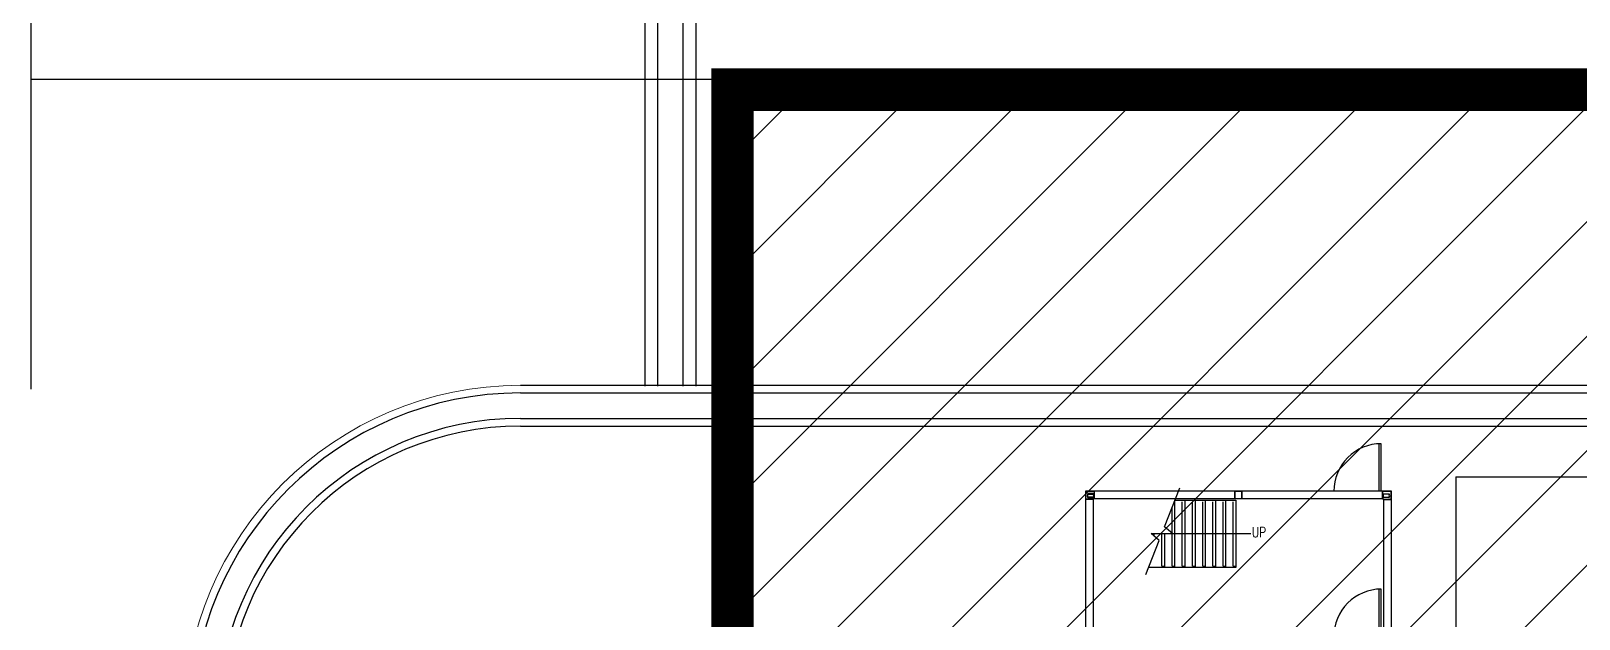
# Model space of a CAD drawing. Header units: millimetres. Extents: x -300 to 383236, y -195106 to -144646.
# Drawn here: x 216613 to 218434, y -148888 to -148197 of the extents above; entities that cross this region are included whole.
import ezdxf

# ---------------------------------------------------------------- set-up
doc = ezdxf.new("R2010")
doc.units = ezdxf.units.MM
doc.header["$LTSCALE"] = 60
doc.linetypes.add('CENTER', pattern=[2, 1.25, -0.25, 0.25, -0.25])
for name, color, linetype in [('BACK', 8, 'Continuous'), ('C_CEN', 1, 'CENTER'), ('THERMAL INSULATED', 3, 'Continuous')]:
    doc.layers.add(name, color=color, linetype=linetype)
doc.layers.add('DITCH', color=7, linetype='Continuous', lineweight=0)
doc.layers.add('ROAD', color=4, linetype='Continuous', lineweight=0)
doc.styles.get("Standard").update_dxf_attribs({"font": 'romans.shx', "width": 0.75, "bigfont": 'whgtxt.shx'})

# ---------------------------------------------------------------- blocks, each defined once
blk = doc.blocks.new('KEY PLAN_NEW')
at = {"color": 253}
for p, q in [((-2548.66, -1011.94, 46), (-2548.66, -993.36, 46)), ((-2605.36, -1011.94, 46), (-2605.36, -1014.94, 46)), ((-2605.36, -1011.94, 46), (-2602.36, -1011.94, 46)), ((-2602.48, -1012.06, 46), (-2605.24, -1012.06, 46)), ((-2602.48, -1012.06, 46), (-2605.24, -1012.06, 46)), ((-2605.24, -1012.06, 46), (-2605.24, -1014.82, 46)), ((-2602.48, -1014.82, 46), (-2602.48, -1012.06, 46)), ((-2602.36, -1014.94, 46), (-2602.36, -1011.94, 46)), ((-2660.86, -1015.18, 46), (-2660.86, -1014.94, 46)), ((-2660.3, -1014.94, 46), (-2660.86, -1014.94, 46)), ((-2660.86, -1015.18, 46), (-2660.86, -1068.7, 46)), ((-2547.42, -1014.94, 46), (-2660.3, -1014.94, 46)), ((-2629.86, -1041.3, 46), (-2629.86, -1018.38, 46)), ((-2628.86, -1015.82, 46), (-2628.86, -1041.94, 46)), ((-2628.73, -1015.49, 46), (-2604.86, -1015.49, 46)), ((-2625.86, -1041.3, 46), (-2625.86, -1016.09, 46)), ((-2624.86, -1015.49, 46), (-2624.86, -1041.94, 46)), ((-2621.86, -1041.3, 46), (-2621.86, -1016.09, 46)), ((-2620.86, -1015.49, 46), (-2620.86, -1041.94, 46)), ((-2617.86, -1041.3, 46), (-2617.86, -1016.09, 46)), ((-2616.86, -1015.49, 46), (-2616.86, -1041.94, 46)), ((-2613.86, -1041.3, 46), (-2613.86, -1016.09, 46)), ((-2612.86, -1015.49, 46), (-2612.86, -1041.94, 46)), ((-2609.86, -1041.3, 46), (-2609.86, -1016.09, 46)), ((-2608.86, -1015.49, 46), (-2608.86, -1041.94, 46)), ((-2605.86, -1041.3, 46), (-2605.86, -1016.09, 46)), ((-2602.36, -1014.94, 46), (-2605.36, -1014.94, 46)), ((-2605.24, -1014.82, 46), (-2602.48, -1014.82, 46)), ((-2604.86, -1015.49, 46), (-2604.86, -1036.87, 46)), ((-2604.86, -1015.49, 46), (-2604.86, -1041.94, 46)), ((-2547.42, -1014.94, 46), (-2546.86, -1014.94, 46)), ((-2546.86, -1015.18, 46), (-2546.86, -1014.94, 46)), ((-2546.86, -1068.7, 46), (-2546.86, -1015.18, 46)), ((-2638.07, -1028.56, 46), (-2599.04, -1028.56, 46)), ((-2633.86, -1041.3, 46), (-2633.86, -1028.56, 46)), ((-2632.86, -1028.56, 46), (-2632.86, -1041.94, 46)), ((-2604.86, -1041.94, 46), (-2639.09, -1041.94, 46)), ((-2633.86, -1041.3, 46), (-2632.86, -1041.3, 46)), ((-2633.86, -1041.3, 46), (-2632.86, -1041.3, 46)), ((-2629.86, -1041.3, 46), (-2628.86, -1041.3, 46)), ((-2629.86, -1041.3, 46), (-2628.86, -1041.3, 46)), ((-2625.86, -1041.3, 46), (-2624.86, -1041.3, 46)), ((-2625.86, -1041.3, 46), (-2624.86, -1041.3, 46)), ((-2621.86, -1041.3, 46), (-2620.86, -1041.3, 46)), ((-2621.86, -1041.3, 46), (-2620.86, -1041.3, 46)), ((-2617.86, -1041.3, 46), (-2616.86, -1041.3, 46)), ((-2617.86, -1041.3, 46), (-2616.86, -1041.3, 46)), ((-2613.86, -1041.3, 46), (-2612.86, -1041.3, 46)), ((-2613.86, -1041.3, 46), (-2612.86, -1041.3, 46)), ((-2609.86, -1041.3, 46), (-2608.86, -1041.3, 46)), ((-2609.86, -1041.3, 46), (-2608.86, -1041.3, 46)), ((-2605.86, -1041.3, 46), (-2604.86, -1041.3, 46)), ((-2605.86, -1041.3, 46), (-2604.86, -1041.3, 46)), ((-2548.66, -1068.94, 46), (-2548.66, -1050.36, 46))]:
    blk.add_line(p, q, dxfattribs=at)
at = {"color": 253, "linetype": 'Continuous'}
for p, q in [((-2663.74, -1012.35, 46), (-2663.86, -1012.35, 46)), ((-2663.74, -1012.06, 46), (-2663.74, -1012.06, 46)), ((-2663.74, -1012.06, 46), (-2663.74, -1012.06, 46)), ((-2663.74, -1015.06, 46), (-2663.74, -1012.35, 46)), ((-2663.45, -1012.06, 46), (-2663.45, -1011.94, 46)), ((-2663.45, -1012.06, 46), (-2660.42, -1012.06, 46)), ((-2660.7, -1012.97, 46), (-2662.96, -1012.97, 46)), ((-2662.9, -1013.09, 46), (-2660.77, -1013.09, 46)), ((-2660.42, -1012.06, 46), (-2660.42, -1011.94, 46)), ((-2660.3, -1012.06, 46), (-2660.42, -1012.06, 46)), ((-2660.42, -1012.06, 46), (-2660.42, -1014.94, 46)), ((-2660.3, -1014.94, 46), (-2660.3, -1011.94, 46)), ((-2547.42, -1014.94, 46), (-2547.42, -1011.94, 46)), ((-2547.42, -1012.06, 46), (-2547.3, -1012.06, 46)), ((-2547.3, -1012.06, 46), (-2547.3, -1011.94, 46)), ((-2547.3, -1012.06, 46), (-2547.3, -1014.94, 46)), ((-2544.27, -1012.06, 46), (-2547.3, -1012.06, 46)), ((-2547.02, -1012.97, 46), (-2544.76, -1012.97, 46)), ((-2544.83, -1013.09, 46), (-2546.96, -1013.09, 46)), ((-2544.27, -1012.06, 46), (-2544.27, -1011.94, 46)), ((-2543.98, -1012.06, 46), (-2543.98, -1012.06, 46)), ((-2543.98, -1012.06, 46), (-2543.98, -1012.06, 46)), ((-2543.98, -1012.35, 46), (-2543.86, -1012.35, 46)), ((-2543.98, -1015.06, 46), (-2543.98, -1012.35, 46)), ((-2663.86, -1015.06, 46), (-2663.74, -1015.06, 46)), ((-2660.86, -1015.18, 46), (-2663.86, -1015.18, 46)), ((-2663.74, -1015.18, 46), (-2663.74, -1015.06, 46)), ((-2660.86, -1015.06, 46), (-2663.74, -1015.06, 46)), ((-2662.96, -1014.48, 46), (-2660.7, -1014.48, 46)), ((-2660.77, -1014.36, 46), (-2662.9, -1014.36, 46)), ((-2544.76, -1014.48, 46), (-2547.02, -1014.48, 46)), ((-2546.96, -1014.36, 46), (-2544.83, -1014.36, 46)), ((-2546.86, -1015.06, 46), (-2543.98, -1015.06, 46)), ((-2546.86, -1015.18, 46), (-2543.86, -1015.18, 46)), ((-2543.86, -1015.06, 46), (-2543.98, -1015.06, 46)), ((-2543.98, -1015.18, 46), (-2543.98, -1015.06, 46))]:
    blk.add_line(p, q, dxfattribs=at)
at = {"color": 253, "elevation": 46}
for points, format in [([(-2547.86, -1011.94), (-2547.86, -993.34, 0.414214), (-2566.46, -1011.94, 0.414214)], "xyb"), ([(-2629.65, -1028.56, 0, 2, 0), (-2623.65, -1028.56, 0, 0, 0), (-2626.48, -1028.56, 0, 0, 0)], "xyseb"), ([(-2547.86, -1068.94), (-2547.86, -1050.34, 0.414214), (-2566.46, -1068.94, 0.414214)], "xyb")]:
    blk.add_lwpolyline(points, format=format, dxfattribs=at)
for points in [[(-2543.86, -1071.94), (-2543.86, -1011.94), (-2663.86, -1011.94), (-2663.86, -1071.94)], [(-2640.15, -1044.64), (-2634.91, -1031.27), (-2638.07, -1028.56), (-2629.65, -1028.56), (-2632.81, -1025.9), (-2626.83, -1010.64)], [(-2636.86, -1029.6), (-2636.86, -1028.56)]]:
    blk.add_lwpolyline(points, dxfattribs=at)
at = {"color": 253, "linetype": 'Continuous'}
for centre, radius, start, end in [((-2663.45, -1012.35, 46), 0.41, 90, 180), ((-2663.45, -1012.35, 46), 0.29, 90, 180), ((-2661.83, -1013.72, 46), 1.36, 146.27916, 213.72084), ((-2661.83, -1013.72, 46), 1.24, 149.1964, 210.8036), ((-2661.83, -1013.72, 46), 1.24, 329.1964, 30.8036), ((-2661.83, -1013.72, 46), 1.36, 326.27916, 33.72084), ((-2660.42, -1012.06, 46), 0.12, 0, 90), ((-2547.3, -1012.06, 46), 0.12, 90, 180), ((-2545.89, -1013.72, 46), 1.36, 146.27916, 213.72084), ((-2545.89, -1013.72, 46), 1.24, 149.1964, 210.8036), ((-2545.89, -1013.72, 46), 1.24, 329.1964, 30.8036), ((-2545.89, -1013.72, 46), 1.36, 326.27916, 33.72084), ((-2544.27, -1012.35, 46), 0.41, 0, 90), ((-2544.27, -1012.35, 46), 0.29, 0, 90), ((-2663.74, -1015.06, 46), 0.12, 180, 270), ((-2543.98, -1015.06, 46), 0.12, 270, 0)]:
    blk.add_arc(centre, radius, start, end, dxfattribs=at)
for points, knots in [([(-2662.96, -1012.97, 46), (-2662.96, -1012.97, 46), (-2662.96, -1012.97, 46), (-2662.96, -1012.97, 46), (-2662.96, -1012.97, 46), (-2662.96, -1012.97, 46), (-2662.96, -1012.98, 46), (-2662.96, -1012.98, 46), (-2662.95, -1012.98, 46), (-2662.95, -1012.99, 46), (-2662.95, -1012.99, 46), (-2662.95, -1013, 46), (-2662.94, -1013, 46), (-2662.94, -1013.01, 46), (-2662.94, -1013.01, 46), (-2662.94, -1013.01, 46), (-2662.94, -1013.01, 46), (-2662.94, -1013.01, 46), (-2662.94, -1013.02, 46), (-2662.94, -1013.02, 46), (-2662.93, -1013.03, 46), (-2662.93, -1013.03, 46), (-2662.93, -1013.04, 46), (-2662.92, -1013.04, 46), (-2662.92, -1013.04, 46), (-2662.92, -1013.04, 46), (-2662.92, -1013.04, 46), (-2662.92, -1013.05, 46), (-2662.92, -1013.05, 46), (-2662.92, -1013.05, 46), (-2662.92, -1013.05, 46), (-2662.92, -1013.06, 46), (-2662.91, -1013.06, 46), (-2662.91, -1013.06, 46), (-2662.91, -1013.07, 46), (-2662.91, -1013.07, 46), (-2662.91, -1013.07, 46), (-2662.91, -1013.07, 46), (-2662.91, -1013.07, 46), (-2662.91, -1013.07, 46), (-2662.9, -1013.07, 46), (-2662.9, -1013.08, 46), (-2662.9, -1013.08, 46), (-2662.9, -1013.08, 46), (-2662.9, -1013.08, 46), (-2662.9, -1013.08, 46), (-2662.9, -1013.08, 46), (-2662.9, -1013.08, 46), (-2662.9, -1013.09, 46), (-2662.9, -1013.09, 46), (-2662.9, -1013.09, 46), (-2662.9, -1013.09, 46), (-2662.9, -1013.09, 46), (-2662.9, -1013.09, 46)], [0, 0, 0, 0, 0.00782, 0.00782, 0.015639, 0.031279, 0.031279, 0.062557, 0.062557, 0.125114, 0.125114, 0.187671, 0.187671, 0.21895, 0.21895, 0.234589, 0.234589, 0.250228, 0.250228, 0.312785, 0.312785, 0.375342, 0.375342, 0.437899, 0.437899, 0.453538, 0.453538, 0.469178, 0.469178, 0.500456, 0.500456, 0.563013, 0.563013, 0.62557, 0.62557, 0.641209, 0.641209, 0.656849, 0.656849, 0.688127, 0.688127, 0.750684, 0.750684, 0.813241, 0.813241, 0.828881, 0.828881, 0.84452, 0.84452, 0.875798, 0.875798, 0.938355, 1, 1, 1, 1]), ([(-2660.7, -1012.97, 46), (-2660.7, -1012.97, 46), (-2660.7, -1012.97, 46), (-2660.7, -1012.97, 46), (-2660.7, -1012.97, 46), (-2660.7, -1012.97, 46), (-2660.7, -1012.98, 46), (-2660.71, -1012.98, 46), (-2660.71, -1012.98, 46), (-2660.71, -1012.99, 46), (-2660.71, -1012.99, 46), (-2660.72, -1013, 46), (-2660.72, -1013, 46), (-2660.72, -1013.01, 46), (-2660.72, -1013.01, 46), (-2660.72, -1013.01, 46), (-2660.72, -1013.01, 46), (-2660.72, -1013.01, 46), (-2660.73, -1013.02, 46), (-2660.73, -1013.02, 46), (-2660.73, -1013.03, 46), (-2660.73, -1013.03, 46), (-2660.74, -1013.04, 46), (-2660.74, -1013.04, 46), (-2660.74, -1013.04, 46), (-2660.74, -1013.04, 46), (-2660.74, -1013.04, 46), (-2660.74, -1013.05, 46), (-2660.74, -1013.05, 46), (-2660.74, -1013.05, 46), (-2660.75, -1013.05, 46), (-2660.75, -1013.06, 46), (-2660.75, -1013.06, 46), (-2660.75, -1013.06, 46), (-2660.75, -1013.07, 46), (-2660.75, -1013.07, 46), (-2660.76, -1013.07, 46), (-2660.76, -1013.07, 46), (-2660.76, -1013.07, 46), (-2660.76, -1013.07, 46), (-2660.76, -1013.07, 46), (-2660.76, -1013.08, 46), (-2660.76, -1013.08, 46), (-2660.76, -1013.08, 46), (-2660.76, -1013.08, 46), (-2660.76, -1013.08, 46), (-2660.76, -1013.08, 46), (-2660.76, -1013.08, 46), (-2660.76, -1013.09, 46), (-2660.76, -1013.09, 46), (-2660.77, -1013.09, 46), (-2660.77, -1013.09, 46), (-2660.77, -1013.09, 46), (-2660.77, -1013.09, 46)], [0, 0, 0, 0, 0.00782, 0.00782, 0.015639, 0.031279, 0.031279, 0.062557, 0.062557, 0.125114, 0.125114, 0.187671, 0.187671, 0.21895, 0.21895, 0.234589, 0.234589, 0.250228, 0.250228, 0.312785, 0.312785, 0.375342, 0.375342, 0.437899, 0.437899, 0.453538, 0.453538, 0.469178, 0.469178, 0.500456, 0.500456, 0.563013, 0.563013, 0.62557, 0.62557, 0.641209, 0.641209, 0.656849, 0.656849, 0.688127, 0.688127, 0.750684, 0.750684, 0.813241, 0.813241, 0.828881, 0.828881, 0.84452, 0.84452, 0.875798, 0.875798, 0.938355, 1, 1, 1, 1]), ([(-2547.02, -1012.97, 46), (-2547.02, -1012.97, 46), (-2547.02, -1012.97, 46), (-2547.02, -1012.97, 46), (-2547.02, -1012.97, 46), (-2547.02, -1012.97, 46), (-2547.02, -1012.98, 46), (-2547.02, -1012.98, 46), (-2547.02, -1012.98, 46), (-2547.01, -1012.99, 46), (-2547.01, -1012.99, 46), (-2547.01, -1013, 46), (-2547, -1013, 46), (-2547, -1013.01, 46), (-2547, -1013.01, 46), (-2547, -1013.01, 46), (-2547, -1013.01, 46), (-2547, -1013.01, 46), (-2547, -1013.02, 46), (-2547, -1013.02, 46), (-2546.99, -1013.03, 46), (-2546.99, -1013.03, 46), (-2546.99, -1013.04, 46), (-2546.98, -1013.04, 46), (-2546.98, -1013.04, 46), (-2546.98, -1013.04, 46), (-2546.98, -1013.04, 46), (-2546.98, -1013.05, 46), (-2546.98, -1013.05, 46), (-2546.98, -1013.05, 46), (-2546.98, -1013.05, 46), (-2546.98, -1013.06, 46), (-2546.97, -1013.06, 46), (-2546.97, -1013.06, 46), (-2546.97, -1013.07, 46), (-2546.97, -1013.07, 46), (-2546.97, -1013.07, 46), (-2546.97, -1013.07, 46), (-2546.97, -1013.07, 46), (-2546.97, -1013.07, 46), (-2546.96, -1013.07, 46), (-2546.96, -1013.08, 46), (-2546.96, -1013.08, 46), (-2546.96, -1013.08, 46), (-2546.96, -1013.08, 46), (-2546.96, -1013.08, 46), (-2546.96, -1013.08, 46), (-2546.96, -1013.08, 46), (-2546.96, -1013.09, 46), (-2546.96, -1013.09, 46), (-2546.96, -1013.09, 46), (-2546.96, -1013.09, 46), (-2546.96, -1013.09, 46), (-2546.96, -1013.09, 46)], [0, 0, 0, 0, 0.00782, 0.00782, 0.015639, 0.031279, 0.031279, 0.062557, 0.062557, 0.125114, 0.125114, 0.187671, 0.187671, 0.21895, 0.21895, 0.234589, 0.234589, 0.250228, 0.250228, 0.312785, 0.312785, 0.375342, 0.375342, 0.437899, 0.437899, 0.453538, 0.453538, 0.469178, 0.469178, 0.500456, 0.500456, 0.563013, 0.563013, 0.62557, 0.62557, 0.641209, 0.641209, 0.656849, 0.656849, 0.688127, 0.688127, 0.750684, 0.750684, 0.813241, 0.813241, 0.828881, 0.828881, 0.84452, 0.84452, 0.875798, 0.875798, 0.938355, 1, 1, 1, 1]), ([(-2544.76, -1012.97, 46), (-2544.76, -1012.97, 46), (-2544.76, -1012.97, 46), (-2544.76, -1012.97, 46), (-2544.76, -1012.97, 46), (-2544.76, -1012.97, 46), (-2544.76, -1012.98, 46), (-2544.77, -1012.98, 46), (-2544.77, -1012.98, 46), (-2544.77, -1012.99, 46), (-2544.77, -1012.99, 46), (-2544.78, -1013, 46), (-2544.78, -1013, 46), (-2544.78, -1013.01, 46), (-2544.78, -1013.01, 46), (-2544.78, -1013.01, 46), (-2544.78, -1013.01, 46), (-2544.78, -1013.01, 46), (-2544.79, -1013.02, 46), (-2544.79, -1013.02, 46), (-2544.79, -1013.03, 46), (-2544.79, -1013.03, 46), (-2544.8, -1013.04, 46), (-2544.8, -1013.04, 46), (-2544.8, -1013.04, 46), (-2544.8, -1013.04, 46), (-2544.8, -1013.04, 46), (-2544.8, -1013.05, 46), (-2544.8, -1013.05, 46), (-2544.8, -1013.05, 46), (-2544.81, -1013.05, 46), (-2544.81, -1013.06, 46), (-2544.81, -1013.06, 46), (-2544.81, -1013.06, 46), (-2544.81, -1013.07, 46), (-2544.81, -1013.07, 46), (-2544.82, -1013.07, 46), (-2544.82, -1013.07, 46), (-2544.82, -1013.07, 46), (-2544.82, -1013.07, 46), (-2544.82, -1013.07, 46), (-2544.82, -1013.08, 46), (-2544.82, -1013.08, 46), (-2544.82, -1013.08, 46), (-2544.82, -1013.08, 46), (-2544.82, -1013.08, 46), (-2544.82, -1013.08, 46), (-2544.82, -1013.08, 46), (-2544.82, -1013.09, 46), (-2544.82, -1013.09, 46), (-2544.83, -1013.09, 46), (-2544.83, -1013.09, 46), (-2544.83, -1013.09, 46), (-2544.83, -1013.09, 46)], [0, 0, 0, 0, 0.00782, 0.00782, 0.015639, 0.031279, 0.031279, 0.062557, 0.062557, 0.125114, 0.125114, 0.187671, 0.187671, 0.21895, 0.21895, 0.234589, 0.234589, 0.250228, 0.250228, 0.312785, 0.312785, 0.375342, 0.375342, 0.437899, 0.437899, 0.453538, 0.453538, 0.469178, 0.469178, 0.500456, 0.500456, 0.563013, 0.563013, 0.62557, 0.62557, 0.641209, 0.641209, 0.656849, 0.656849, 0.688127, 0.688127, 0.750684, 0.750684, 0.813241, 0.813241, 0.828881, 0.828881, 0.84452, 0.84452, 0.875798, 0.875798, 0.938355, 1, 1, 1, 1]), ([(-2662.9, -1014.36, 46), (-2662.9, -1014.36, 46), (-2662.9, -1014.36, 46), (-2662.9, -1014.36, 46), (-2662.9, -1014.36, 46), (-2662.9, -1014.36, 46), (-2662.9, -1014.36, 46), (-2662.9, -1014.36, 46), (-2662.9, -1014.36, 46), (-2662.9, -1014.36, 46), (-2662.9, -1014.37, 46), (-2662.9, -1014.37, 46), (-2662.9, -1014.37, 46), (-2662.9, -1014.37, 46), (-2662.91, -1014.38, 46), (-2662.91, -1014.38, 46), (-2662.91, -1014.38, 46), (-2662.91, -1014.38, 46), (-2662.91, -1014.38, 46), (-2662.91, -1014.38, 46), (-2662.91, -1014.38, 46), (-2662.91, -1014.39, 46), (-2662.92, -1014.39, 46), (-2662.92, -1014.39, 46), (-2662.92, -1014.4, 46), (-2662.92, -1014.4, 46), (-2662.92, -1014.4, 46), (-2662.92, -1014.4, 46), (-2662.92, -1014.4, 46), (-2662.92, -1014.4, 46), (-2662.92, -1014.41, 46), (-2662.93, -1014.41, 46), (-2662.93, -1014.42, 46), (-2662.93, -1014.42, 46), (-2662.94, -1014.43, 46), (-2662.94, -1014.43, 46), (-2662.94, -1014.44, 46), (-2662.94, -1014.44, 46), (-2662.94, -1014.44, 46), (-2662.94, -1014.44, 46), (-2662.94, -1014.44, 46), (-2662.94, -1014.44, 46), (-2662.95, -1014.45, 46), (-2662.95, -1014.45, 46), (-2662.95, -1014.46, 46), (-2662.95, -1014.46, 46), (-2662.96, -1014.47, 46), (-2662.96, -1014.47, 46), (-2662.96, -1014.47, 46), (-2662.96, -1014.48, 46), (-2662.96, -1014.48, 46), (-2662.96, -1014.48, 46), (-2662.96, -1014.48, 46), (-2662.96, -1014.48, 46)], [0, 0, 0, 0, 0.06206, 0.12459, 0.12459, 0.155854, 0.155854, 0.171487, 0.171487, 0.187119, 0.187119, 0.249648, 0.249648, 0.312178, 0.312178, 0.343442, 0.343442, 0.359075, 0.359075, 0.374707, 0.374707, 0.437236, 0.437236, 0.499766, 0.499766, 0.53103, 0.53103, 0.546663, 0.546663, 0.562295, 0.562295, 0.624824, 0.624824, 0.687353, 0.687353, 0.749883, 0.749883, 0.765515, 0.765515, 0.781147, 0.781147, 0.812412, 0.812412, 0.874941, 0.874941, 0.937471, 0.937471, 0.968735, 0.968735, 0.984368, 0.992184, 0.992184, 1, 1, 1, 1]), ([(-2660.77, -1014.36, 46), (-2660.77, -1014.36, 46), (-2660.77, -1014.36, 46), (-2660.77, -1014.36, 46), (-2660.76, -1014.36, 46), (-2660.76, -1014.36, 46), (-2660.76, -1014.36, 46), (-2660.76, -1014.36, 46), (-2660.76, -1014.36, 46), (-2660.76, -1014.36, 46), (-2660.76, -1014.37, 46), (-2660.76, -1014.37, 46), (-2660.76, -1014.37, 46), (-2660.76, -1014.37, 46), (-2660.76, -1014.38, 46), (-2660.76, -1014.38, 46), (-2660.76, -1014.38, 46), (-2660.76, -1014.38, 46), (-2660.75, -1014.38, 46), (-2660.75, -1014.38, 46), (-2660.75, -1014.38, 46), (-2660.75, -1014.39, 46), (-2660.75, -1014.39, 46), (-2660.75, -1014.39, 46), (-2660.74, -1014.4, 46), (-2660.74, -1014.4, 46), (-2660.74, -1014.4, 46), (-2660.74, -1014.4, 46), (-2660.74, -1014.4, 46), (-2660.74, -1014.4, 46), (-2660.74, -1014.41, 46), (-2660.74, -1014.41, 46), (-2660.73, -1014.42, 46), (-2660.73, -1014.42, 46), (-2660.73, -1014.43, 46), (-2660.73, -1014.43, 46), (-2660.72, -1014.44, 46), (-2660.72, -1014.44, 46), (-2660.72, -1014.44, 46), (-2660.72, -1014.44, 46), (-2660.72, -1014.44, 46), (-2660.72, -1014.44, 46), (-2660.72, -1014.45, 46), (-2660.71, -1014.45, 46), (-2660.71, -1014.46, 46), (-2660.71, -1014.46, 46), (-2660.71, -1014.47, 46), (-2660.7, -1014.47, 46), (-2660.7, -1014.47, 46), (-2660.7, -1014.48, 46), (-2660.7, -1014.48, 46), (-2660.7, -1014.48, 46), (-2660.7, -1014.48, 46), (-2660.7, -1014.48, 46)], [0, 0, 0, 0, 0.06206, 0.12459, 0.12459, 0.155854, 0.155854, 0.171487, 0.171487, 0.187119, 0.187119, 0.249648, 0.249648, 0.312178, 0.312178, 0.343442, 0.343442, 0.359075, 0.359075, 0.374707, 0.374707, 0.437236, 0.437236, 0.499766, 0.499766, 0.53103, 0.53103, 0.546663, 0.546663, 0.562295, 0.562295, 0.624824, 0.624824, 0.687353, 0.687353, 0.749883, 0.749883, 0.765515, 0.765515, 0.781147, 0.781147, 0.812412, 0.812412, 0.874941, 0.874941, 0.937471, 0.937471, 0.968735, 0.968735, 0.984368, 0.992184, 0.992184, 1, 1, 1, 1]), ([(-2546.96, -1014.36, 46), (-2546.96, -1014.36, 46), (-2546.96, -1014.36, 46), (-2546.96, -1014.36, 46), (-2546.96, -1014.36, 46), (-2546.96, -1014.36, 46), (-2546.96, -1014.36, 46), (-2546.96, -1014.36, 46), (-2546.96, -1014.36, 46), (-2546.96, -1014.36, 46), (-2546.96, -1014.37, 46), (-2546.96, -1014.37, 46), (-2546.96, -1014.37, 46), (-2546.96, -1014.37, 46), (-2546.97, -1014.38, 46), (-2546.97, -1014.38, 46), (-2546.97, -1014.38, 46), (-2546.97, -1014.38, 46), (-2546.97, -1014.38, 46), (-2546.97, -1014.38, 46), (-2546.97, -1014.38, 46), (-2546.97, -1014.39, 46), (-2546.98, -1014.39, 46), (-2546.98, -1014.39, 46), (-2546.98, -1014.4, 46), (-2546.98, -1014.4, 46), (-2546.98, -1014.4, 46), (-2546.98, -1014.4, 46), (-2546.98, -1014.4, 46), (-2546.98, -1014.4, 46), (-2546.98, -1014.41, 46), (-2546.99, -1014.41, 46), (-2546.99, -1014.42, 46), (-2546.99, -1014.42, 46), (-2547, -1014.43, 46), (-2547, -1014.43, 46), (-2547, -1014.44, 46), (-2547, -1014.44, 46), (-2547, -1014.44, 46), (-2547, -1014.44, 46), (-2547, -1014.44, 46), (-2547, -1014.44, 46), (-2547.01, -1014.45, 46), (-2547.01, -1014.45, 46), (-2547.01, -1014.46, 46), (-2547.02, -1014.46, 46), (-2547.02, -1014.47, 46), (-2547.02, -1014.47, 46), (-2547.02, -1014.47, 46), (-2547.02, -1014.48, 46), (-2547.02, -1014.48, 46), (-2547.02, -1014.48, 46), (-2547.02, -1014.48, 46), (-2547.02, -1014.48, 46)], [0, 0, 0, 0, 0.06206, 0.12459, 0.12459, 0.155854, 0.155854, 0.171487, 0.171487, 0.187119, 0.187119, 0.249648, 0.249648, 0.312178, 0.312178, 0.343442, 0.343442, 0.359075, 0.359075, 0.374707, 0.374707, 0.437236, 0.437236, 0.499766, 0.499766, 0.53103, 0.53103, 0.546663, 0.546663, 0.562295, 0.562295, 0.624824, 0.624824, 0.687353, 0.687353, 0.749883, 0.749883, 0.765515, 0.765515, 0.781147, 0.781147, 0.812412, 0.812412, 0.874941, 0.874941, 0.937471, 0.937471, 0.968735, 0.968735, 0.984368, 0.992184, 0.992184, 1, 1, 1, 1]), ([(-2544.83, -1014.36, 46), (-2544.83, -1014.36, 46), (-2544.83, -1014.36, 46), (-2544.83, -1014.36, 46), (-2544.82, -1014.36, 46), (-2544.82, -1014.36, 46), (-2544.82, -1014.36, 46), (-2544.82, -1014.36, 46), (-2544.82, -1014.36, 46), (-2544.82, -1014.36, 46), (-2544.82, -1014.37, 46), (-2544.82, -1014.37, 46), (-2544.82, -1014.37, 46), (-2544.82, -1014.37, 46), (-2544.82, -1014.38, 46), (-2544.82, -1014.38, 46), (-2544.82, -1014.38, 46), (-2544.82, -1014.38, 46), (-2544.81, -1014.38, 46), (-2544.81, -1014.38, 46), (-2544.81, -1014.38, 46), (-2544.81, -1014.39, 46), (-2544.81, -1014.39, 46), (-2544.81, -1014.39, 46), (-2544.8, -1014.4, 46), (-2544.8, -1014.4, 46), (-2544.8, -1014.4, 46), (-2544.8, -1014.4, 46), (-2544.8, -1014.4, 46), (-2544.8, -1014.4, 46), (-2544.8, -1014.41, 46), (-2544.8, -1014.41, 46), (-2544.79, -1014.42, 46), (-2544.79, -1014.42, 46), (-2544.79, -1014.43, 46), (-2544.79, -1014.43, 46), (-2544.78, -1014.44, 46), (-2544.78, -1014.44, 46), (-2544.78, -1014.44, 46), (-2544.78, -1014.44, 46), (-2544.78, -1014.44, 46), (-2544.78, -1014.44, 46), (-2544.78, -1014.45, 46), (-2544.77, -1014.45, 46), (-2544.77, -1014.46, 46), (-2544.77, -1014.46, 46), (-2544.77, -1014.47, 46), (-2544.76, -1014.47, 46), (-2544.76, -1014.47, 46), (-2544.76, -1014.48, 46), (-2544.76, -1014.48, 46), (-2544.76, -1014.48, 46), (-2544.76, -1014.48, 46), (-2544.76, -1014.48, 46)], [0, 0, 0, 0, 0.06206, 0.12459, 0.12459, 0.155854, 0.155854, 0.171487, 0.171487, 0.187119, 0.187119, 0.249648, 0.249648, 0.312178, 0.312178, 0.343442, 0.343442, 0.359075, 0.359075, 0.374707, 0.374707, 0.437236, 0.437236, 0.499766, 0.499766, 0.53103, 0.53103, 0.546663, 0.546663, 0.562295, 0.562295, 0.624824, 0.624824, 0.687353, 0.687353, 0.749883, 0.749883, 0.765515, 0.765515, 0.781147, 0.781147, 0.812412, 0.812412, 0.874941, 0.874941, 0.937471, 0.937471, 0.968735, 0.968735, 0.984368, 0.992184, 0.992184, 1, 1, 1, 1])]:
    blk.add_open_spline(points, degree=3, knots=knots, dxfattribs=at)
at = {"layer": 'C_CEN', "color": 253, "linetype": 'CENTER', "lineweight": -3, "ltscale": 10}
for p, q in [((-3077.31, -1871.94), (-3077.31, -473.99)), ((-3077.31, -850.42), (-1708.53, -850.42))]:
    blk.add_line(p, q, dxfattribs=at)
at = {"layer": 'DITCH', "color": 253, "lineweight": -3}
for p, q in [((-2836.67, -730.8), (-2836.67, -970.8)), ((-2831.67, -730.8), (-2831.67, -970.8)), ((-2821.67, -730.8), (-2821.67, -970.8)), ((-2816.67, -730.8), (-2816.67, -970.8)), ((-2885.31, -973.42), (-2189.85, -973.42)), ((-2885.31, -983.42), (-1730.42, -983.42)), ((-2885.31, -986.42), (-1727.42, -986.42))]:
    blk.add_line(p, q, dxfattribs=at)
for radius in [129, 119, 116]:
    blk.add_arc((-2885.31, -1102.42), radius, 90, 180, dxfattribs=at)
at = {"layer": 'ROAD', "color": 253, "lineweight": -3}
blk.add_line((-2885.31, -970.42), (-2189.85, -970.42), dxfattribs=at)
blk.add_line((-2885.31, -970.42), (-2189.85, -970.42), dxfattribs=at)
at = {"layer": 'ROAD', "color": 253}
blk.add_arc((-2885.31, -1102.42), 132, 90, 180, dxfattribs=at)
at = {"layer": 'THERMAL INSULATED', "color": 253, "ltscale": 0.1}
for q in [(-2518.56, -1071.94, 46), (-2418.56, -1006.29, 46)]:
    blk.add_line((-2518.56, -1006.29, 46), q, dxfattribs=at)
at = {"color": 253, "insert": (-2593.03, -1026.03, 46), "char_height": 4, "attachment_point": 3}
blk.add_mtext_dynamic_manual_height_columns('UP', width=2329.9769, gutter_width=1, heights=[0], dxfattribs=at)

msp = doc.modelspace()

# ---------------------------------------------------------------- hatches: boundary and pattern name
h = msp.add_hatch()
h.set_pattern_fill('ANSI31', color=3, scale=30)
h.set_pattern_definition([(45, (214173.8, -304771.26), (-67.35192, 67.35192), [])])
h.paths.add_polyline_path([(220940, -151163.3), (217438.5, -151163.3), (217438.5, -148265.6), (220940, -148265.6)])

# ---------------------------------------------------------------- linework, layer by layer
at = {"layer": 'BACK', "color": 3, "const_width": 50, "elevation": 136.6}
msp.add_lwpolyline([(220940, -151163.3), (217438.5, -151163.3), (217438.5, -148265.6), (220940, -148265.6)], close=True, dxfattribs=at)

# ---------------------------------------------------------------- block references
at = {"xscale": 3, "yscale": 3, "zscale": 3}
msp.add_blockref('KEY PLAN_NEW', (225845.2, -145702.1), dxfattribs=at)

doc.saveas('drawing.dxf')
